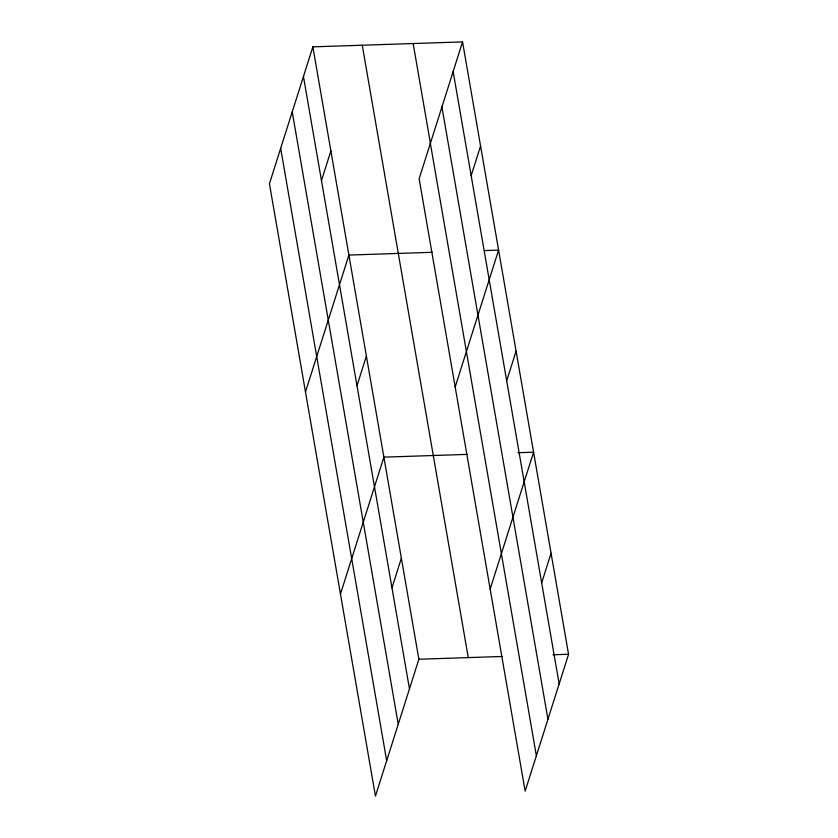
<?xml version="1.0" encoding="UTF-8"?>
<svg xmlns="http://www.w3.org/2000/svg" width="838" height="838" viewBox="0 0 838 838"><rect width="100%" height="100%" fill="white"/><g stroke="black" fill="none" stroke-linecap="round" stroke-linejoin="round"><path stroke-width="1.26" d="M312.857 46.855L269.438 183.732L375.445 796.1L418.864 659.234L312.857 46.855L462.555 41.9L568.562 654.269L525.143 791.145L419.136 178.766L462.555 41.9M321.478 180.599L330.874 150.966M305.482 391.933L348.901 255.066L432.23 252.301M356.988 385.742L366.395 356.108M471.176 175.634L480.572 146.001M340.469 594.016L383.888 457.15L467.216 454.385M455.181 386.978L498.589 250.112L484.291 250.583M391.975 587.826L401.371 558.192M506.686 380.787L516.082 351.153M490.157 589.062L533.576 452.195L517.978 452.709M541.673 582.871L551.069 553.237M418.864 659.234L502.192 656.468M552.965 654.792L568.562 654.269M453.149 71.534L559.155 683.913M441.919 106.918L547.937 719.297M413.155 43.534L430.502 143.78M430.355 143.382L536.372 755.75M362.257 45.221L468.264 657.6M303.45 76.499L409.468 688.867M292.232 111.883L398.239 724.252M280.667 148.336L386.674 760.715"/></g></svg>
